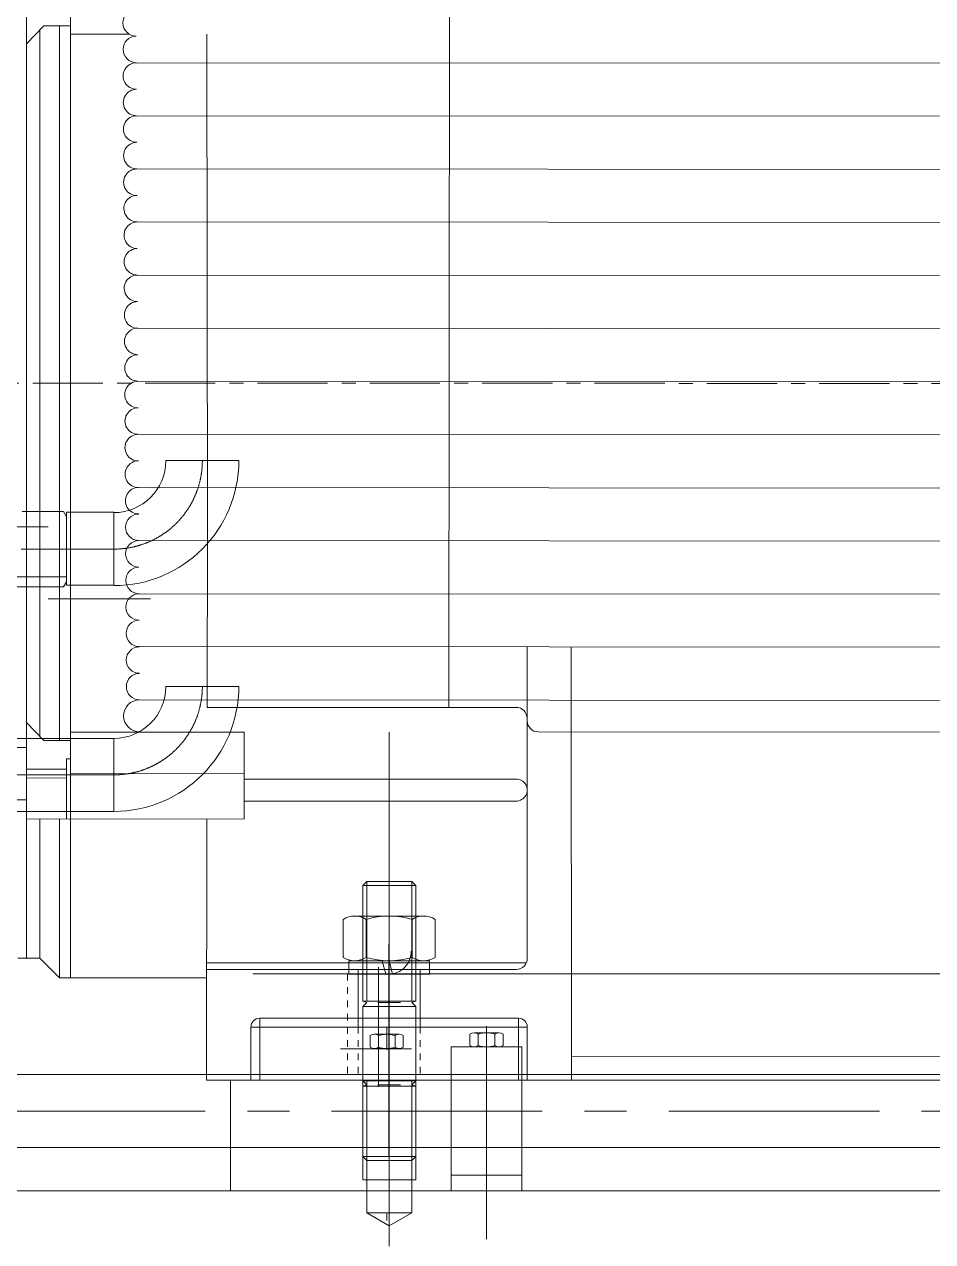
# Model space of a CAD drawing. Header units: millimetres. Extents: x 0 to 559189, y 1 to 426050.
# Drawn here: x 288705 to 299137, y 279440 to 293414 of the extents above; entities that cross this region are included whole.
import ezdxf

# ---------------------------------------------------------------- set-up
doc = ezdxf.new("R2010")
doc.units = ezdxf.units.MM
doc.header["$LTSCALE"] = 25.4
doc.linetypes.add('CENTER', pattern=[50.8, 31.75, -6.35, 6.35, -6.35])
doc.linetypes.add('EB_DASH', pattern=[6, 3, -3])
for name, color, linetype, lineweight in [('CAXA0', 7, 'Continuous', 5), ('CAXA1', 5, 'CENTER', 5), ('CAXA2', 6, 'EB_DASH', 5)]:
    doc.layers.add(name, color=color, linetype=linetype, lineweight=lineweight)

msp = doc.modelspace()

# ---------------------------------------------------------------- linework, layer by layer
at = {"color": 7, "lineweight": 5}
for p, q in [((289235.22, 296121.2), (289235.37, 292627.96)), ((288729.98, 295896.97), (288729.04, 292627.96)), ((293587.51, 295533.87), (293580.82, 285573.56)), ((288930.18, 293397.01), (288729.2, 293191.57)), ((288882.38, 293348.15), (288882.38, 292627.96)), ((289235.34, 293397.01), (288930.18, 293397.01)), ((289107.46, 293397.01), (289107.25, 292627.96)), ((289910.34, 293300.98), (289235.34, 293300.98)), ((290806.79, 287651.63), (290802.14, 293300.98)), ((289991, 292974.5), (309372.04, 292961.53)), ((288729.04, 292627.96), (288729.04, 285962.94)), ((288882.38, 292627.96), (288882.38, 285962.94)), ((289107.25, 292627.96), (289107.25, 285962.94)), ((289235.37, 292627.96), (289235.37, 285962.94)), ((289994.16, 292365.17), (309372.04, 292351.93)), ((289997.31, 291755.3), (309372.04, 291742.33)), ((290000.46, 291147.03), (309372.04, 291132.73)), ((290003.62, 290536.38), (309372.04, 290523.13)), ((309372.04, 289913.53), (290006.78, 289926.49)), ((290008.84, 289319.18), (309372.04, 289303.93)), ((290013.08, 288708.42), (309372.04, 288694.33)), ((309372.04, 288084.73), (290015.35, 288097.28)), ((290803.99, 285573.56), (290806.79, 287651.63)), ((290018.93, 287488.07), (309372.04, 287475.13)), ((290022.03, 286878.47), (309372.04, 286865.53)), ((290024.64, 286270.86), (309372.04, 286255.93)), ((294479.45, 285446.62), (294479.05, 286265.09)), ((294989.2, 281294.45), (294986.3, 286264.66)), ((288729.98, 282693.93), (288729.04, 285962.94)), ((288882.38, 285242.75), (288882.38, 285962.94)), ((289107.46, 285193.89), (289107.25, 285962.94)), ((289235.22, 282469.7), (289235.37, 285962.94)), ((290027.9, 285660.37), (309375.35, 285645.83)), ((294352.45, 285573.56), (290803.99, 285573.56)), ((288930.18, 285193.89), (288729.2, 285399.34)), ((294479.47, 285419.23), (294479.45, 285446.62)), ((294479.47, 285419.23), (294480.82, 282691.51)), ((291230.55, 285289.92), (289235.34, 285289.92)), ((291230.55, 285289.92), (291230.55, 284495.89)), ((292893.71, 285289.12), (292892.3, 280430.13)), ((294606.44, 285292.29), (303760.56, 285288.09)), ((288465.17, 285114.58), (288729.28, 285114.58)), ((289235.34, 285193.89), (288930.18, 285193.89)), ((289187.54, 284982.57), (289235.33, 284982.57)), ((289187.54, 284982.57), (289187.54, 284291.53)), ((289187.54, 284864.29), (288729.36, 284864.73)), ((291230.55, 284811.53), (289235.32, 284813.45)), ((289187.54, 284762.69), (288729.38, 284763.13)), ((291230.55, 284749.89), (294352.48, 284751.23)), ((294297.89, 284749.51), (294297.89, 284749.51)), ((288465.17, 284513.78), (288729.46, 284513.28)), ((291230.55, 284495.89), (294352.59, 284497.23)), ((291230.55, 284495.89), (291230.62, 284293.57)), ((289235.3, 284291.46), (288729.52, 284292.19)), ((288882.38, 282694.04), (288882.38, 284291.97)), ((289108.22, 282469.7), (289107.71, 284291.65)), ((291230.62, 284293.57), (289228.19, 284291.45)), ((290798.23, 281294.45), (290801.88, 284293.11)), ((288628.25, 282693.93), (288882.38, 282694.04)), ((288882.38, 282694.04), (289108.22, 282469.7)), ((290798.23, 282640.65), (294470.22, 282640.65)), ((290798.23, 282564.45), (294353.82, 282564.45)), ((292538.11, 282564.45), (292538.11, 281904.05)), ((293249.31, 282564.45), (293249.31, 281904.05)), ((289108.22, 282469.7), (290799.81, 282469.7)), ((291408.29, 282005.65), (291407.81, 281294.45)), ((291408.29, 282005.65), (294379.61, 282005.65)), ((294379.61, 282005.65), (294379.61, 281294.45)), ((291306.21, 281904.05), (294481.21, 281904.05)), ((291306.69, 281904.05), (291306.21, 281294.45)), ((294481.21, 281904.05), (294481.21, 281294.45)), ((302177.83, 281569.84), (294989.04, 281565.97)), ((290798.23, 281294.45), (294989.2, 281294.45))]:
    msp.add_line(p, q, dxfattribs=at)
for centre, radius, start, end in [((289988.7, 293431.77), 152.47, 90.321333, 270.276322), ((289991.42, 293126.91), 152.41, 90.744173, 269.844121), ((289991.79, 292822.23), 152.27, 90.296488, 270.296488), ((289993.37, 292517.44), 152.27, 90.296488, 270.296488), ((289994.95, 292212.63), 152.54, 90.296488, 270.296488), ((289996.52, 291907.95), 152.14, 90.296488, 270.296488), ((289998.1, 291602.09), 153.2, 90.296488, 270.296488), ((289999.67, 291298.77), 151.74, 90.296488, 270.296488), ((290001.25, 290993.78), 151.91, 90.296488, 270.296488), ((290002.83, 290688.63), 152.26, 90.296488, 270.296488), ((290004.41, 290383.68), 152.7, 90.296488, 270.296488), ((290005.99, 290079.03), 152.46, 90.296488, 270.296488), ((290007.56, 289774.24), 152.25, 90.296488, 270.296488), ((290009.14, 289470.43), 151.26, 90.296488, 270.296488), ((290010.72, 289164.14), 152.74, 90.296488, 270.296488), ((290012.29, 288860.25), 151.83, 90.296488, 270.296488), ((290013.87, 288555.04), 153.38, 90.296488, 270.296488), ((290015.45, 288250.4), 153.12, 90.296488, 270.296488), ((290017.03, 287945.44), 151.85, 90.296488, 270.296488), ((290018.6, 287641.46), 151.42, 90.464336, 270.119625), ((290020.18, 287335.84), 152.24, 90.472455, 270.111506), ((290021.76, 287030.91), 152.37, 90.481324, 270.102637), ((290023.33, 286726.4), 152.08, 90.490709, 270.093252), ((290024.91, 286422.27), 151.41, 90.500649, 270.083312), ((290026.49, 286116.86), 152.01, 90.508875, 270.075086), ((290028.07, 285812.22), 151.85, 90.518146, 270.065815), ((290029.28, 285476.39), 183.99, 90.323881, 270.26008), ((294352.45, 285446.56), 127, 0.028389, 90), ((294606.47, 285419.29), 127, 180.028389, 270.040274), ((294352.86, 284624.23), 127, 269.879281, 90.445743), ((294353.82, 282691.45), 127, 270, 0.028389), ((291408.29, 281904.05), 101.6, 90, 180), ((294379.61, 281904.05), 101.6, 0, 90)]:
    msp.add_arc(centre, radius, start, end, dxfattribs=at)
at = {"layer": 'CAXA0', "color": 7, "linetype": 'Continuous', "lineweight": 5}
for p, q in [((290330.03, 288406.28), (291168.43, 288406.28)), ((289155.13, 287820.6), (288679.91, 287821.03)), ((289189.38, 287761.16), (289155.13, 287820.6)), ((289188.67, 286975.64), (289189.42, 287813.84)), ((289189.42, 287813.84), (289733.13, 287813.84)), ((289733.13, 287809.38), (289733.13, 286971.18)), ((288192.84, 287644.45), (288976.61, 287644.45)), ((289188.76, 287071.27), (288349.03, 287072.02)), ((289154.49, 286957), (288526.73, 286957.56)), ((289188.71, 287016.15), (289154.42, 286956.89)), ((289188.67, 286975.64), (289733.13, 286975.64)), ((288976.61, 286818.95), (290152.27, 286818.95)), ((290330.2, 285814.82), (291168.43, 285814.82)), ((289733.3, 285217.92), (281670.21, 285217.92)), ((289733.3, 285217.92), (289733.3, 284379.72)), ((289733.3, 284379.72), (281670.21, 284379.72)), ((292590.62, 283527.38), (292636.34, 283573.1)), ((292636.34, 282201.5), (292636.34, 283573.1)), ((293154.5, 283573.1), (292636.34, 283573.1)), ((293154.5, 282201.5), (293154.5, 283573.1)), ((293200.22, 283527.38), (293154.5, 283573.1)), ((293200.22, 283527.38), (292590.62, 283527.38)), ((292590.62, 283527.38), (292590.62, 282201.5)), ((293200.22, 282201.5), (293200.22, 283527.38)), ((292366.1, 282703.4), (292366.1, 283138.62)), ((293289.98, 283177.55), (292498.08, 283177.55)), ((292630.07, 283138.62), (292630.07, 282703.4)), ((293158, 283138.62), (293158, 282703.4)), ((293421.96, 282703.4), (293421.96, 283138.62)), ((292431.87, 282664.47), (293358.97, 282664.47)), ((292431.87, 282512.07), (292431.87, 282664.47)), ((293289.98, 282664.47), (292498.08, 282664.47)), ((292855.98, 282512.07), (292815.14, 282664.47)), ((292929.58, 282531.79), (292894.03, 282664.47)), ((293358.97, 282512.07), (293358.97, 282664.47)), ((291327.92, 282513.65), (306948.92, 282513.65)), ((292431.87, 282512.07), (293358.97, 282512.07)), ((292934.87, 282512.07), (292929.58, 282531.79)), ((292590.62, 282201.5), (293200.22, 282201.5)), ((292590.62, 282201.5), (292636.34, 282185.63)), ((292590.62, 282138), (292636.34, 282185.63)), ((293024.96, 282185.63), (292765.88, 282185.63)), ((293200.22, 282201.5), (293154.5, 282185.63)), ((293200.22, 282138), (293154.5, 282185.63)), ((292590.62, 281287.1), (292590.62, 282138)), ((292590.62, 282138), (293200.22, 282138)), ((293200.22, 282138), (293200.22, 281287.1)), ((292676.01, 281673.49), (292676.01, 281805.47)), ((292723.67, 281820.76), (293009.63, 281820.76)), ((292771.33, 281805.47), (292771.33, 281673.49)), ((292961.97, 281805.47), (292961.97, 281673.49)), ((293057.29, 281673.49), (293057.29, 281805.47)), ((293822.43, 281690.65), (293822.43, 281822.64)), ((293870.09, 281837.93), (294156.05, 281837.93)), ((293917.75, 281822.64), (293917.75, 281690.65)), ((294108.39, 281822.64), (294108.39, 281690.65)), ((294203.71, 281690.65), (294203.71, 281822.64)), ((292336.67, 281652.25), (293149.47, 281652.25)), ((292723.67, 281658.2), (293009.63, 281658.2)), ((293606.67, 281675.37), (294419.47, 281675.37)), ((293606.67, 281675.37), (293606.67, 280024.37)), ((293870.09, 281675.37), (294156.05, 281675.37)), ((294419.47, 281675.37), (294419.47, 280024.37)), ((309407.92, 281357.72), (288092.29, 281357.72)), ((291073.92, 281294.28), (306573.07, 281294.28)), ((291073.92, 281294.28), (291073.92, 280024.37)), ((291327.92, 281294.45), (306948.92, 281294.45)), ((292336.67, 281294.34), (305047.71, 281294.34)), ((293200.22, 281287.1), (292590.62, 281287.1)), ((292636.34, 281239.48), (292590.62, 281287.1)), ((292590.62, 281223.6), (292636.34, 281239.48)), ((292590.62, 281223.6), (293200.22, 281223.6)), ((292590.62, 281223.6), (292590.62, 280418.42)), ((293200.27, 281294.31), (292590.67, 281294.31)), ((292590.67, 281294.31), (292590.67, 280152.58)), ((292636.34, 280418.42), (292636.34, 281223.6)), ((292636.39, 281294.31), (292636.39, 279770.31)), ((293024.96, 281239.48), (292765.88, 281239.48)), ((293154.5, 281239.48), (293200.22, 281287.1)), ((293200.22, 281223.6), (293154.5, 281239.48)), ((293154.5, 280418.42), (293154.5, 281223.6)), ((293154.55, 281294.31), (293154.55, 279770.31)), ((293200.22, 280418.42), (293200.22, 281223.6)), ((293200.27, 281294.31), (293200.27, 280152.58)), ((309407.92, 280519.52), (288092.29, 280519.52)), ((292590.62, 280418.42), (293200.22, 280418.42)), ((292636.34, 280372.7), (292590.62, 280418.42)), ((292636.34, 280418.42), (292636.34, 280372.7)), ((293154.5, 280372.7), (292636.34, 280372.7)), ((293154.5, 280418.42), (293154.5, 280372.7)), ((293154.5, 280372.7), (293200.22, 280418.42)), ((294419.47, 280202.17), (293606.67, 280202.17)), ((293200.27, 280151.31), (292590.67, 280151.31)), ((307982.98, 280024.37), (268613.04, 280024.37)), ((293154.55, 279770.31), (292636.39, 279770.31)), ((292636.39, 279770.31), (292895.47, 279620.73)), ((293154.55, 279770.31), (292895.47, 279620.73))]:
    msp.add_line(p, q, dxfattribs=at)
for centre, radius, start, end in [((289733.13, 288406.28), 596.9, 270, 0), ((289733.13, 288406.28), 1435.1, 270, 0), ((289733.3, 285814.82), 596.9, 270, 0), ((289733.3, 285814.82), 1435.1, 270, 0), ((292498.08, 282934.35), 243.2, 57.132768, 122.867232), ((292894.03, 282263.15), 914.4, 73.221345, 106.778655), ((293289.98, 282934.35), 243.2, 57.132768, 122.867232), ((292498.08, 282907.67), 243.2, 237.132768, 302.867232), ((292894.03, 283578.87), 914.4, 253.221345, 286.778655), ((292892.52, 282766.19), 254, 270, 1.76098), ((293289.98, 282907.67), 243.2, 237.132768, 302.867232), ((292723.67, 281738.83), 81.93, 54.42999, 125.57001), ((292866.65, 281515.96), 304.8, 71.776086, 108.223914), ((293009.63, 281738.83), 81.93, 54.42999, 125.57001), ((293870.09, 281755.99), 81.93, 54.42999, 125.57001), ((294013.07, 281533.13), 304.8, 71.776086, 108.223914), ((294156.05, 281755.99), 81.93, 54.42999, 125.57001), ((292723.67, 281740.13), 81.93, 234.42999, 305.57001), ((292866.65, 281963), 304.8, 251.776086, 288.223914), ((293009.63, 281740.13), 81.93, 234.42999, 305.57001), ((293870.09, 281757.3), 81.93, 234.42999, 305.57001), ((294013.07, 281980.17), 304.8, 251.776086, 288.223914), ((294156.05, 281757.3), 81.93, 234.42999, 305.57001)]:
    msp.add_arc(centre, radius, start, end, dxfattribs=at)
at = {"layer": 'CAXA1', "lineweight": 5}
msp.add_line((282349.51, 289295.18), (318024.68, 289290.51), dxfattribs=at)
at = {"layer": 'CAXA1', "linetype": 'CENTER', "lineweight": 5, "ltscale": 3}
for p, q in [((273184.91, 287390.28), (289733.13, 287390.28)), ((289733.3, 284798.82), (281757.7, 284798.82)), ((292895.42, 280321.9), (292895.42, 283623.9)), ((292894.03, 282625.54), (292894.03, 283253.75)), ((292895.42, 282435.87), (292895.42, 282740.67)), ((292772.25, 282589.74), (292772.25, 281218.14)), ((292895.47, 282589.85), (292895.47, 281218.25)), ((292866.65, 281642.91), (292866.65, 281896.96)), ((294013.07, 281660.08), (294013.07, 281914.13)), ((294013.07, 281886.14), (294013.07, 279050.55)), ((292895.47, 281370.51), (292895.47, 279544.53)), ((280621.22, 280938.62), (307983.04, 280938.62)), ((292866.23, 279770.6), (292866.23, 279683.14)), ((292895.47, 279620.73), (292895.47, 279389.35))]:
    msp.add_line(p, q, dxfattribs=at)
for centre, start in [((289733.13, 288406.28), 269.999976), ((289733.3, 285814.82), 269.999996)]:
    msp.add_arc(centre, 1016, start, 0, dxfattribs=at)
at = {"layer": 'CAXA2', "color": 7, "lineweight": 5}
for p, q in [((292416.65, 282513.54), (292416.65, 281294.34)), ((292539.87, 282513.65), (292539.87, 281294.45)), ((293251.07, 282513.65), (293251.07, 281294.45))]:
    msp.add_line(p, q, dxfattribs=at)

doc.saveas('drawing.dxf')
